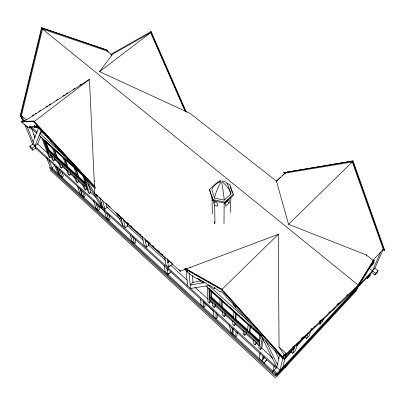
<?xml version="1.0" encoding="UTF-8"?>
<svg xmlns="http://www.w3.org/2000/svg" width="405" height="405" viewBox="0 0 405 405"><rect width="100%" height="100%" fill="white"/><g stroke="black" fill="none" stroke-linecap="round" stroke-linejoin="round"><path stroke-width="0.61" d="M222.203 301.153L222.173 306.808L221.743 307.233L221.768 300.955L222.203 300.52M222.694 311.379L222.664 315.196L224.152 316.553L225.555 315.151L225.585 313.516M223.98 223.621L224.162 203.011M219.13 182.078L217.951 181.83L209.537 189.413L209.562 190.461L212.939 200.632L224.866 203.163L224.876 202.13L233.295 194.39L229.751 184.28L226.8 183.667M224.152 316.553L224.198 312.751M227.104 200.738A5.427 1.787 -50.4 0 0 225.742 203.416L225.706 206.11L229.19 202.895L229.245 200.191A5.442 1.792 -50.3 0 0 227.731 200.06M230.496 212.392L230.86 197.438M233.295 194.39L233.265 195.438L224.866 203.163M233.239 303.669L233.189 304.93L235.988 307.441M232.981 320.74L232.829 324.466L234.333 325.843L235.74 324.42L235.806 323.18M232.931 334.221L233.169 328.728M233.882 311.891L233.619 318.006L234.049 317.571M234.333 325.843L234.51 322.127M235.766 313.591L235.462 319.677L235.892 319.246L236.176 313.764M229.306 324.8L230.992 332.439L235.771 336.833L236.069 331.381M237.214 334.216L237.32 332.394M243.43 330.242L243.142 333.877L244.671 335.269L246.078 333.831L246.24 332.014M244.671 335.269L244.979 331.649M247.577 330.667L248.133 324.754M254.031 339.886L253.606 343.425L255.16 344.842L256.567 343.379L256.719 342.2M255.16 344.842L255.606 341.314M210.747 289.57L210.985 297.473L258.922 340.954L259.868 334.11M260.688 335.193L258.841 348.199L260.405 349.626L261.812 348.158L263.139 339.481M260.405 349.626L262.238 337.289M260.111 352.851L259.276 358.435L264.252 363.012L266.637 359.787L264.252 363.012M262.227 361.149L263.027 356.223M263.802 358.466L264.009 357.225M272.727 372.342L274.114 365.801M276.974 367.158L273.957 370.393L273.694 371.623L276.893 374.564L371.714 272.479L380.685 251.996M279.521 355.19L276.787 367.365L260.41 334.12M46.737 157.985L50.443 167.786L275.719 375.096L275.997 373.871M276.893 374.564L277.177 373.349L374.878 268.226L383.257 249.247L352.279 162.01L352.669 161.676M283.48 355.833L280.002 370.307L32.608 144.129L24.751 124.335M23.368 121.586L20.25 115.572L41.548 27.702L107.133 50.098L107.573 50.362L108.175 52.073M23.784 121.905L20.665 115.886L41.993 27.98L41.548 27.702M284.649 355.605L279.05 347.105L278.27 234.348L180.2 271.208L94.81 193.651L89.439 79.38L26.325 119.981L24.143 120.827L21.44 115.592L42.464 29.074L107.057 51.03L112.023 54.938L99.584 71.634L189.98 113.304L276.453 181.156L288.552 224.304L366.15 254.902L373.364 260.577L358.142 285.054L358.693 285.581M282.817 367.279L285.996 354.486M284.973 367.446L285.181 366.636L287.96 363.639L287.742 364.454L284.973 367.446L284.082 366.636M284.305 359.311L291.2 351.92L291.554 350.684M291.241 351.879L292.845 353.317L294.845 346.007M297.629 343.131L295.604 350.355L292.845 353.317M305.279 336.018L304.914 337.223L306.524 338.631L309.228 335.73L310.716 330.991M306.524 338.631L308.185 333.234M319.13 323.544L319.93 324.233L320.942 321.241M323.6 318.431L322.582 321.388L319.93 324.233M327.463 321.651L327.802 320.719L330.414 317.905L330.07 318.841L327.463 321.651L326.506 320.836M33.124 141.846L38.764 127.357M34.82 146.154L41.249 130.41M40.713 136.51L37.569 144.018L47.38 152.948M373.223 261.488L374.043 262.131L373.314 263.817L369.016 268.419M366.49 277.8L367.441 278.564L367.887 277.531L370.347 274.879L369.39 274.119M370.347 274.879L369.897 275.921L367.441 278.564M371.446 272.266L374.908 275.02L375.632 273.416L378.088 270.768L374.62 268.024M378.088 270.768L377.354 272.378L374.908 275.02M263.817 358.354L262.445 359.812L264.435 357.382M373.84 260.091L358.516 284.766L285.915 354.071L283.556 355.696L284.047 356.192L286.411 354.572L359.073 285.292L374.321 260.542L373.84 260.091L372.909 260.845M184.275 269.133L190.061 274.205A114.529 12.17 44.7 0 0 196.506 278.473L197.372 278.782A40.89 4.035 43.5 0 1 203.275 281.829L211.668 286.71A6.789 0.719 43.7 0 0 214.432 288.38L214.316 288.031A7.827 0.83 43.6 0 1 217.004 289.509L217.991 290.324A7.219 0.78 43.6 0 0 220.523 291.787L220.497 291.575A5.64 0.613 43.5 0 1 222.492 292.734L222.907 293.104A5.629 0.607 43.6 0 1 225.884 296.404L226.157 296.84A7.33 0.795 43.4 0 0 229.954 301.057L231.083 302.145A7.903 0.84 43.5 0 1 235.29 306.863L235.563 307.365A6.996 0.744 43.4 0 0 239.704 311.906L252.862 326.491A41.285 4.08 43.4 0 1 263.002 338.013L264.728 340.058A141.067 15.684 42.2 0 0 274.519 350.548L283.459 358.8L283.91 358.293L221.702 289.099L185.105 268.302M184.665 268.763L221.206 289.631L221.702 289.099M275.719 375.096L276.848 373.881M284.973 366.641L276.802 375.445A1.529 1.453 39.7 0 1 274.681 375.475L49.83 168.343A0.921 0.754 -18.3 0 1 49.952 167.255M287.555 363.862L327.549 320.78M329.7 318.462L357.225 288.811A1.331 1.169 25.7 0 0 357.412 287.646M214.377 288.213L214.903 287.874A6.789 0.724 43.7 0 1 214.336 287.828M284.735 357.701L294.506 347.242M370.59 265.827L374.043 262.131M297.113 344.984L306.094 335.36M284.411 359.017L294.136 348.604M296.804 345.916L304.995 337.142M311.03 330.677L312.321 329.29M333.082 310.119L334.935 308.124M283.971 355.251L284.806 354.355M285.601 353.57L282.488 356.891L266.495 339.101M372.939 260.268L383.257 249.247M284.047 356.192L285.297 354.851M197.139 278.853L197.579 278.382L202.637 282.918L204.105 282.639L202.232 280.954M187.399 271.958L187.834 271.502M263.528 358.268L264.571 357.169M258.922 340.954L259.352 340.509L249.576 331.649M235.771 336.833L237.143 335.436M232.404 329.746L233.442 328.693M382.993 249.652L384.391 250.741L384.75 250.381L353.013 160.841L283.652 172.677L285.13 173.826M213.202 309.911L213.354 316.229L216.118 318.765L217.49 317.404L217.46 314.346M212.554 302.16L212.65 306.064L214.113 307.395L215.521 306.013L215.49 304.342M207.39 286.836L207.988 301.806L209.441 303.132L210.848 301.76L210.787 299.887M94.628 188.092L91.864 185.439A113.724 11.968 44.8 0 1 82.023 175.117L80.98 174.003L81.4 173.588M81.289 174.231L81.714 173.816M210.985 297.473L211.415 297.052L211.258 291.575M278.518 234.105L221.874 289.479L222.715 290.415M288.552 224.304L352.279 162.01L284.993 173.148L276.169 181.42M200.708 299.249L201.062 304.925L203.776 307.42L205.143 306.079L204.986 302.935M209.962 296.875L209.243 297.574L259.544 343.263M80.98 174.003L80.003 172.864A35.969 3.139 45.1 0 0 68.896 160.785L67.564 159.413L67.994 158.993M30.112 126.203A35.817 3.124 45.2 0 0 30.299 127.246L30.512 127.686L30.097 128.076L29.884 127.636A35.822 3.098 45.2 0 1 31.226 126.856L31.722 127.129L33.883 126.917A5.984 0.537 45.5 0 0 34.84 127.074L34.41 126.466A6.86 0.623 45.4 0 1 35.139 126.314L35.782 126.826A6.338 0.577 45.5 0 0 36.566 126.836L36.283 126.416A4.926 0.456 45.4 0 1 36.901 126.421L37.209 126.694A4.921 0.451 45.5 0 1 40.323 130.035L40.799 130.628A6.374 0.592 45.4 0 0 44.778 134.895L45.73 135.817A6.885 0.633 45.4 0 1 50.215 140.662L50.777 141.385A6.06 0.562 45.3 0 0 55.055 145.947L55.348 146.22L55.789 145.8M50.504 141.036L50.949 140.611M50.974 141.446L51.42 141.026M301.416 338.701L303.249 336.955M311.02 329.533L311.931 328.658M319.246 321.671L320.618 320.36M328.845 312.503L329.761 311.627M337.076 304.641L338.448 303.33M346.675 295.473L347.591 294.597M292.795 347.009L294.162 345.703M301.457 338.732L303.284 336.99M311.035 329.584L311.946 328.713M319.246 321.742L321.069 320.001M337.031 304.752L338.858 303.011M296.89 344.007L297.807 343.131M303.755 337.461L305.127 336.15M314.275 327.417L315.191 326.546M321.595 320.436L322.967 319.125M338.98 303.846L340.352 302.54M45.188 135.295L45.633 134.87M276.276 181.374L280.295 177.552M34.638 126.785L35.078 126.37L34.85 126.051A6.86 0.628 45.4 0 1 34.688 125.798M35.503 126.603L35.949 126.183M36.42 126.613L36.865 126.193L37.017 126.416A6.338 0.582 45.5 0 1 37.052 126.942M37.027 126.522L37.478 126.092M26.254 126.178L26.659 125.793M95.479 187.404L33.696 121.024L21.85 121.551L21.445 121.93L26.664 126.649L27.069 126.264M21.445 121.93L33.235 121.454L33.696 121.024M22.113 122.437L22.523 122.057M282.457 175.623L285.049 173.193M169.204 273.112L167.837 274.387L165.265 272.023L164.202 265.366M170.682 265.199L168.52 267.209L165.782 264.708L164.552 256.78M168.434 269.006L167.189 270.165L168.166 269.381M169.594 260.997L167.837 262.622L169.71 261.022M220.143 181.653A50.807 24.406 13.9 0 0 213.86 186.184A33.048 15.992 14.6 0 0 211.856 189.899L214.589 198.075L224.188 200.105L230.946 193.899L229.529 189.818M214.954 223.545L214.696 205.563L213.881 203.107L215.622 201.518M142.216 236.211L143.983 244.797L146.63 247.212L148.787 245.268L148.2 242.2M130.43 234.844L131.979 241.426L134.425 243.673L135.786 242.458L134.976 238.874M115.795 212.276L122.887 225.529L125.449 227.868L127.6 225.98L126.871 222.907M104.191 210.2L106.393 217.91L108.743 220.067L110.099 218.897M283.652 172.677L352.623 161.18L353.013 160.841M99.919 197.949L102.495 206.904L104.976 209.172L107.122 207.335L106.135 203.756M93.59 200.586L95.934 208.291L98.243 210.418L99.6 209.263M82.255 174.935L101.863 207.446L102.789 206.656M101.863 207.446L100.698 203.437L101.635 202.642M82.919 175.304L88.3 192.623L89.51 193.727L90.897 192.567L88.366 184.265M77.669 186.599L80.003 193.651L83.8 197.139L85.151 196.01L84.923 195.018M82.701 184.062L84.25 188.922L85.45 190.021L86.837 188.872L86.164 186.71M74.51 176.61L76.135 181.521L77.32 182.604L78.707 181.465L78.17 179.83M172.788 263.721L168.52 267.209L167.255 258.714M66.42 169.255L68.126 174.216L69.301 175.284L70.678 174.16L70.121 172.505M284.993 173.148L285.363 172.839M54.164 164.769L58.366 173.76L62.031 177.127L63.377 176.038L61.919 171.948M76.084 168.733L75.654 169.082L78.226 177.051L78.651 176.702L76.272 169.3M373.385 261.301L374.321 260.542M58.441 161.995L60.223 167.007L61.378 168.06L62.755 166.951L61.975 164.724M66.41 165.605L65.99 165.944L63.22 157.864M53.647 166.592L51.916 167.974L272.97 371.193M65.104 158.826L64.673 159.17L67.417 167.24L67.837 166.9L65.296 159.403M50.559 154.831L52.417 159.884L53.561 160.927L54.938 159.828L54.123 157.58M41.761 137.72L48.782 156.568L49.916 157.601L51.288 156.512L50.64 154.745M48.19 149.698L47.253 150.432L86.174 185.784M85.521 183.662L48.443 150.032L48.863 149.698L45.947 141.755M45.836 141.446L45.406 141.785L82.6 175.35M35.837 147.911L32.845 150.245L32.066 148.301L38.045 143.648M32.845 150.245L30.638 148.22L29.854 146.271L32.84 143.952M42.378 131.731L39.938 133.62L64.83 156.021M171.194 271.796L167.837 274.387L166.88 268.14M89.728 79.162L34.131 121.611L45.724 134.06M99.341 71.817L150.64 32.648L185.282 111.719M22.999 121.697L24.421 120.614M284.158 355.109L286.31 353.626L286.806 354.127M32.101 115.845L33.696 114.817M35.291 113.79L36.354 113.106M39.012 111.395L40.606 110.368M45.922 106.945L47.517 105.918M49.111 104.89L50.706 103.867M56.022 100.44L57.616 99.417M62.932 95.995L64.527 94.967M66.121 93.94L67.716 92.912M73.032 89.49L74.626 88.462M79.942 85.04L81.537 84.012M186.432 112.2L151.116 31.504L150.69 31.752L185.784 111.886M110.59 54.503L151.116 31.504M111.537 54.746L150.64 32.648M111.005 55.45L112.023 54.938M180.2 271.208L180.559 271.051L179.162 269.781M94.218 180.994L94.613 180.908M32.147 126.73L33.119 126.522M201.017 280.883L193.008 282.351L190.168 285.054L205.072 282.472M210.311 285.322L190.482 288.461L189.064 272.95M30.512 127.686L30.289 127.646A105.087 8.788 46.1 0 1 30.071 127.6M30.097 128.076L29.874 128.041A105.108 8.713 46 0 1 27.079 126.876L26.664 126.649M209.537 189.413L212.919 199.599L224.876 202.13M214.696 205.563L217.541 206.17L217.52 203.482L214.356 200.693M189.798 267.27L190.355 267.391M41.993 27.98L107.573 50.362M185.632 268.849L193.868 273.537M194.967 274.16L201.007 277.602M202.105 278.225L203.204 278.853M204.302 279.475L205.948 280.412M207.046 281.04L215.283 285.727M216.381 286.35L218.027 287.292M219.125 287.914L220.224 288.542M106.616 50.767L107.057 51.03M20.25 115.572L20.665 115.886M23.728 120.508L24.143 120.827M369.198 268.307L375.632 273.416M366.93 276.767L367.887 277.531M42.464 29.074L358.142 285.054M226.825 200.946L229.19 202.895M326.84 319.904L327.802 320.719M36.647 126.932L38.475 128.572M21.44 115.592L26.325 119.981M279.05 347.105L286.31 353.626M208.793 285.565L248.685 321.459M30.993 126.699L36.936 132.05L36.546 133.108L30.066 127.261M44.95 140.54L78.965 171.219M210.762 290.081L227.59 305.254M228.526 306.099L239.74 316.214M240.676 317.054L251.895 327.174M253.297 328.435L259.838 334.338M39.179 135.483L79.582 171.923M206.054 285.996L261.21 335.75M210.792 291.048L259.716 335.208M282.604 357.119L283.91 358.293M33.306 134.252L34.055 134.936M34.091 136.288L34.84 136.966M48.863 149.698L55.814 156.001L55.389 156.33L52.458 148.149M56.746 156.841L66.015 165.245M67.402 166.506L76.677 174.909M78.529 176.59L85.48 182.893M211.415 297.052L220.259 305.071M222.117 306.757L233.756 317.302M235.614 318.993L247.718 329.964M86.275 184.898L47.815 149.992L43.902 139.391M259.651 342.24L209.815 297.017L209.532 288.431M96.142 194.4L98.005 196.096M99.407 197.367L101.27 199.057M106.404 203.715L107.335 204.565M108.267 205.411L110.135 207.107M117.131 213.455L119.46 215.576M121.794 217.693L122.725 218.538M126.922 222.35L128.79 224.046M130.653 225.737L132.055 227.008M137.184 231.67L138.115 232.516M139.517 233.786L140.915 235.057M146.98 240.56L150.245 243.526M152.574 245.643L153.51 246.488M157.241 249.88L159.57 251.996M161.438 253.687L162.835 254.958M167.503 259.195L168.9 260.466M170.297 261.736L171.7 263.007M142.636 237.791L124.765 221.545L124.548 220.649M165.205 258.304L146.24 241.066L146.068 240.195M48.033 152.533L86.797 187.788M209.304 299.204L259.337 344.711M54.386 159.332L59.53 164.01M62.8 166.987L67.473 171.239M70.273 173.791L74.945 178.048M77.75 180.6L83.825 186.128M86.629 188.679L87.561 189.53M90.366 192.081L95.975 197.184M106.718 206.97L119.804 218.877M127.276 225.686L143.162 240.145M148.306 244.828L165.594 260.562M170.733 265.245L187.085 280.128M195.028 287.363L208.114 299.27M210.448 301.396L212.787 303.522M215.121 305.648L223.064 312.883M225.398 315.009L232.875 321.813M235.68 324.365L243.623 331.599M245.956 333.725L254.37 341.38M256.238 343.081L259.509 346.057M261.377 347.758L272.59 357.969M276.043 368.18L35.589 148.103L27.039 126.406M96.248 203.771L104.52 211.344M203.477 301.922L213.227 310.848M29.854 146.271L32.066 148.301M273.957 370.393L277.177 373.349M358.516 284.766L359.073 285.292M285.915 354.071L286.411 354.572M46.58 134.981L67.184 157.115M68.04 158.036L94.654 186.629M33.235 121.454L95.484 188.285M55.348 146.22L67.564 159.413M223.555 291.352L233.239 302.12M234.5 303.522L244.185 314.29M245.025 315.227L254.704 325.995M255.55 326.931L265.65 338.165M221.206 289.631L283.459 358.8M35.078 126.37L35.281 126.659A5.984 0.542 45.5 0 1 34.967 126.998M85.744 178.57L100.698 203.437M118.675 214.994L121.652 220.573M366.15 254.902L366.712 255.98M265.726 340.716L277.41 364.576M56.138 166.764L59.14 173.153M275.025 350.715L278.878 358.683M31.266 127.707L35.093 137.609M49.035 160.304L52.579 169.751M42.712 138.191L49.916 157.601M44.894 140.388L48.443 150.032M51.713 155.879L53.561 160.927M57.09 167.523L59.854 175.127M59.095 168.961L62.031 177.127M352.623 161.18L384.391 250.741M59.606 163.058L61.378 168.06M107.133 50.098L107.74 51.805M230.141 186.528L232.429 193.058M229.326 189.241L228.111 185.768A33.154 11.472 -49.8 0 0 226.709 182.939A51.126 17.683 -49.3 0 0 222.294 181.111A3.043 1.068 -50.7 0 0 221.981 181.136M67.605 170.328L69.301 175.284M75.705 177.699L77.32 182.604M214.048 221.363L214.782 223.6M79.76 188.102L82.255 195.716M74.181 167.751L76.778 175.73M83.916 185.166L85.45 190.021M84.756 178.337L89.51 193.727M96.117 203.325L98.243 210.418M98.724 206.302L99.422 208.671M102.45 200.247L104.976 209.172M106.718 212.858L108.743 220.067M108.935 214.685L109.932 218.295M231.837 327.549L232.996 332.778M120.655 216.579L122.887 225.529M123.206 218.685L125.449 227.868M81.613 193.762L80.939 189.459M83.8 197.139L82.838 191.58M132.779 236.52L134.425 243.673M144.924 238.666L146.63 247.212M84.63 193.57L84.807 194.522M186.163 270.899L187.652 285.874M192.471 275.79L193.033 282.655M203.421 300.966L203.776 307.42M208.914 288.213L209.441 303.132M211.992 196.521L212.347 213.85M214.032 303.507L214.113 307.395M212.919 199.599L212.939 200.632M213.845 200.946L213.881 203.107M216.027 312.67L216.118 318.765M219.92 299.29L219.935 305.588M227.311 200.45A5.427 1.787 -50.4 0 1 227.524 200.161M224.188 200.11A32.289 4.511 75.9 0 0 223.6 194.208A48.843 6.708 76 0 0 221.768 182.979A3.037 0.44 75.8 0 0 221.641 182.346M214.589 198.08A32.466 10.981 -51 0 1 216.037 192.618A49.304 16.418 -51.3 0 1 220.512 182.721A3.037 1.063 -50.7 0 1 220.826 182.179M230.951 193.899A32.633 15.719 16.5 0 0 228.936 189.332A49.709 23.703 17.1 0 0 222.659 182.174A3.043 1.509 15.7 0 0 222.218 181.825M220.133 181.648A3.043 1.509 15.6 0 1 220.588 181.491M221.165 180.969A3.043 0.44 75.7 0 0 221.034 180.838A51.724 7.447 75.2 0 0 219.201 181.369A33.382 4.799 75.4 0 0 219.065 181.648M29.985 127.155A36.551 3.189 45.2 0 1 29.783 126.74M36.642 125.839A4.926 0.461 45.4 0 1 36.582 125.717M34.577 125.596A6.86 0.628 45.4 0 1 34.511 125.347M356.587 289.302A1.326 1.164 25.9 0 1 356.481 290.613L276.473 376.852A1.524 1.448 40.3 0 1 274.367 376.878L50.665 170.54A0.916 0.749 -18.4 0 1 50.483 169.903M250.057 326.491L249.46 332.373L249.89 331.933L250.498 326.04L250.057 326.491M57.211 157.267L56.791 157.601L53.88 149.435L54.31 149.091L57.211 157.267"/></g></svg>
